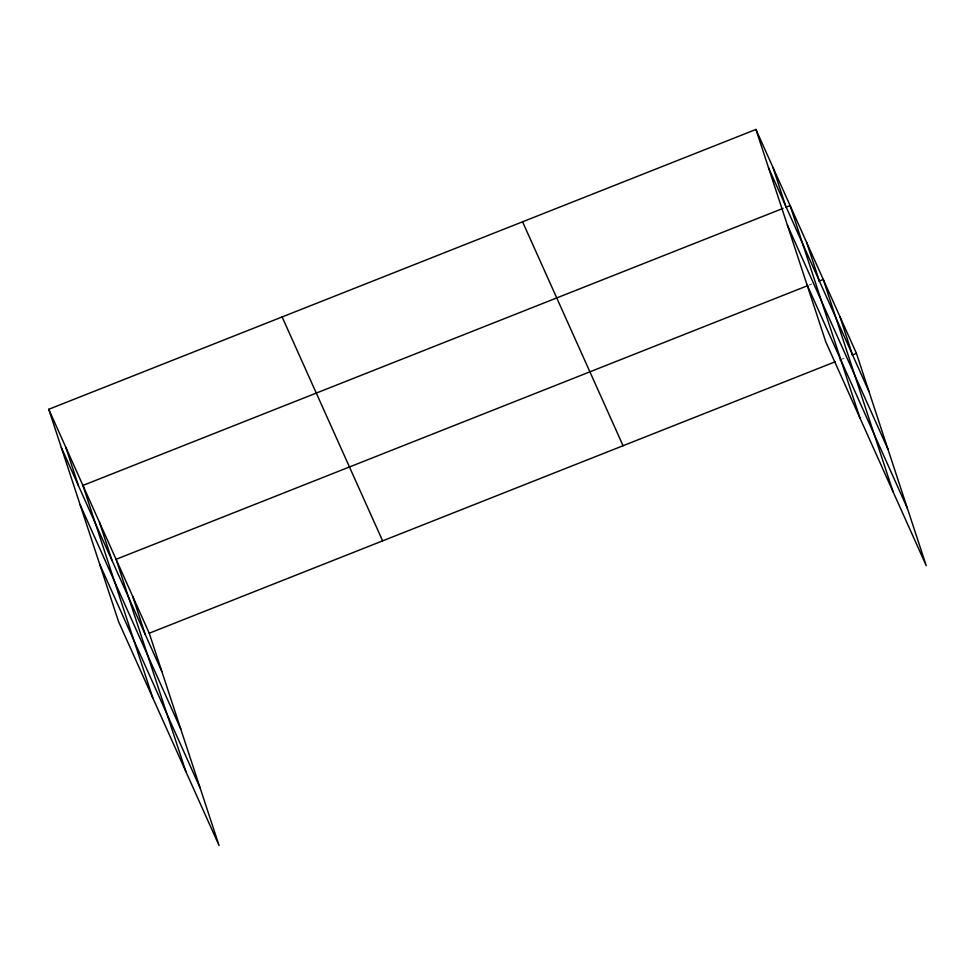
<?xml version="1.0" encoding="UTF-8"?>
<svg xmlns="http://www.w3.org/2000/svg" width="975" height="975" viewBox="0 0 975 975"><rect width="100%" height="100%" fill="white"/><g stroke="black" fill="none" stroke-linecap="round" stroke-linejoin="round"><path stroke-width="0.73" stroke-dasharray="4.88 3.66" d="M809.128 285.078L811.956 283.957M839.463 360.092L845.118 357.862"/><path stroke-width="1.46" d="M48.75 409.293L149.248 633.214L219.07 845.544L118.56 621.623L48.75 409.293L755.93 129.456L856.44 353.377L926.25 565.707L825.752 341.786L755.93 129.456M783.035 208.382L82.924 485.428L152.734 697.759M785.862 207.261L790.103 205.591L859.913 417.922M807.714 285.638L116.086 559.321L185.896 771.652M819.024 281.166L823.278 279.484L893.088 491.814M149.248 633.214L835.222 361.774M852.199 355.058L856.44 353.377M768.495 167.663L869.005 391.597M787.398 225.127L887.896 449.061M806.861 284.322L907.359 508.255M522.563 221.8L623.062 445.721M282.116 316.936L382.627 540.869M61.315 447.501L161.813 671.434M80.206 504.965L180.704 728.898M99.669 564.159L200.168 788.092M839.853 316.436L852.418 354.644M806.691 242.531L819.256 280.751M773.017 167.517L785.582 205.737M132.673 596.273L145.238 634.481M99.499 522.368L112.064 560.588M65.837 447.354L78.402 485.574"/></g></svg>
